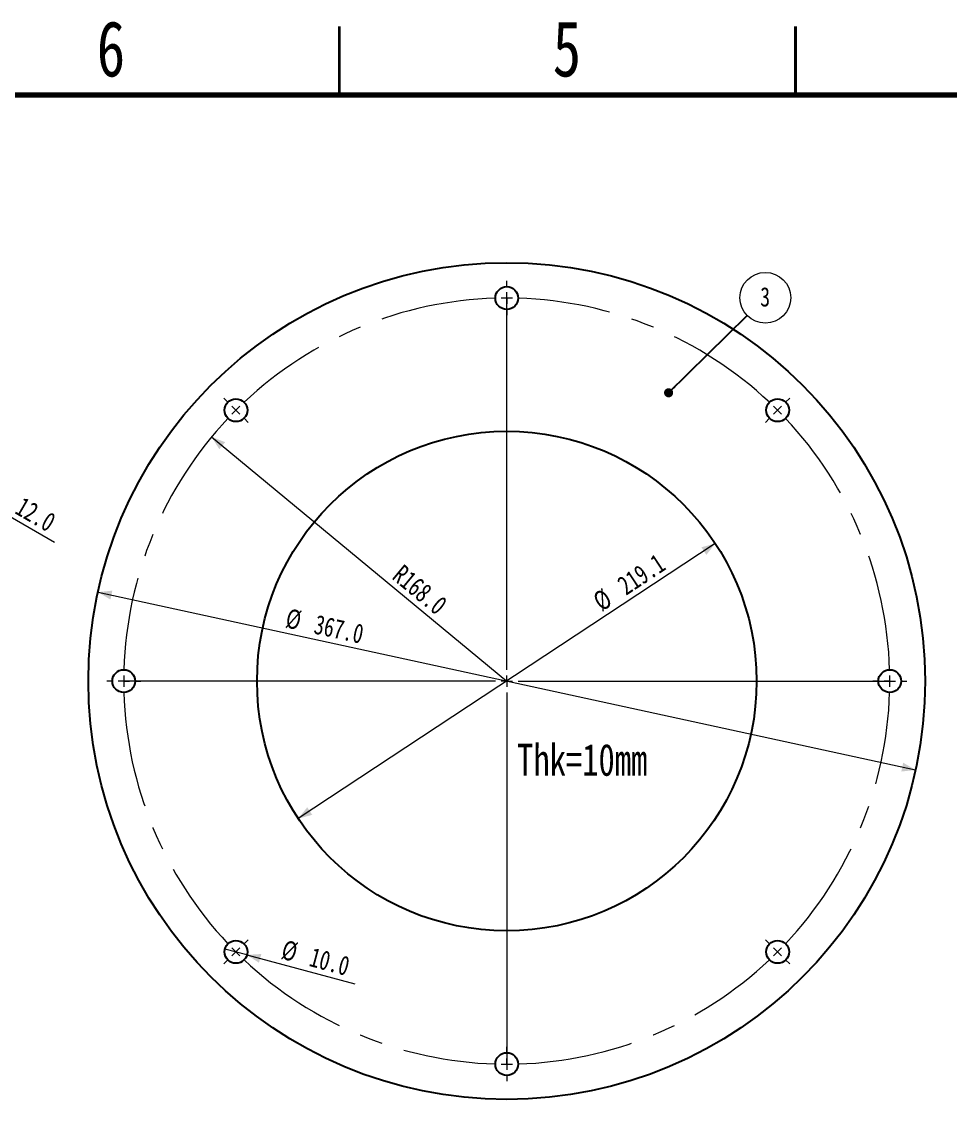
# Paper-space layout 'Sheet13' of a CAD drawing. Header units: millimetres. Extents: x 2 to 418, y 2 to 295.
# Drawn here: x 125.1 to 227, y 176.8 to 295 of the extents above; entities that cross this region are included whole.
import ezdxf

# ---------------------------------------------------------------- set-up
doc = ezdxf.new("R2010")
doc.units = ezdxf.units.MM
doc.linetypes.add('CENTERX2', pattern=[20.32, 12.7, -2.54, 2.54, -2.54])
doc.styles.add('SLDTEXTSTYLE0', font='TXT', dxfattribs={"width": 0.75})
doc.dimstyles.new('SLDDIMSTYLE24', dxfattribs={"dimtxt": 2.116667, "dimasz": 1.5, "dimexe": 0, "dimexo": 0.0625, "dimgap": 0.529167, "dimtad": 1, "dimdec": 1, "dimlfac": 8, "dimrnd": 1e-09, "dimzin": 4, "dimdsep": 46, "dimtxsty": 'SLDTEXTSTYLE0', "dimblk1": 'NONE', "dimsah": 1, "dimcen": 0, "dimadec": 0, "dimazin": 1, "dimtfac": 1, "dimtdec": 0, "dimtmove": 0, "dimatfit": 3, "dimldrblk": 'NONE', "dimfxl": 1, "dimfrac": 2, "dimtolj": 1, "dimtzin": 12, "dimarcsym": 0})
doc.dimstyles.new('SLDDIMSTYLE3', dxfattribs={"dimtxt": 0.18, "dimasz": 1, "dimexe": 0, "dimexo": 0.0625, "dimgap": 0, "dimtad": 0, "dimtih": 1, "dimtoh": 1, "dimdec": 0, "dimrnd": 1e-09, "dimzin": 0, "dimdsep": 46, "dimtxsty": 'Standard', "dimblk1": 'DOT', "dimblk2": 'DOT', "dimsah": 1, "dimcen": 0.09, "dimadec": 0, "dimazin": 0, "dimtfac": 1, "dimtdec": 0, "dimtofl": 0, "dimtmove": 0, "dimatfit": 3, "dimldrblk": 'DOT', "dimfxl": 1, "dimfrac": 2, "dimtolj": 1, "dimtzin": 0, "dimarcsym": 0})
doc.dimstyles.new('SLDDIMSTYLE48', dxfattribs={"dimtxt": 2.116667, "dimasz": 1.5, "dimexe": 0, "dimexo": 0.0625, "dimgap": 0.529167, "dimtad": 1, "dimdec": 1, "dimlfac": 4, "dimrnd": 1e-09, "dimzin": 4, "dimdsep": 46, "dimtxsty": 'SLDTEXTSTYLE0', "dimblk1": 'NONE', "dimsah": 1, "dimcen": 0, "dimadec": 0, "dimazin": 1, "dimtfac": 1, "dimtdec": 0, "dimtmove": 0, "dimatfit": 3, "dimldrblk": 'NONE', "dimfxl": 1, "dimfrac": 2, "dimtolj": 1, "dimtzin": 12, "dimarcsym": 0})
doc.dimstyles.new('SLDDIMSTYLE51', dxfattribs={"dimtxt": 2.116667, "dimasz": 1.5, "dimexe": 0, "dimexo": 0.0625, "dimgap": 0.529167, "dimtad": 1, "dimdec": 1, "dimlfac": 4, "dimrnd": 1e-09, "dimzin": 4, "dimdsep": 46, "dimtxsty": 'SLDTEXTSTYLE0', "dimsah": 1, "dimcen": 0, "dimadec": 0, "dimazin": 1, "dimtfac": 1, "dimtdec": 0, "dimtmove": 0, "dimatfit": 3, "dimfxl": 1, "dimfrac": 2, "dimtolj": 1, "dimtzin": 12, "dimarcsym": 0})
doc.dimstyles.new('SLDDIMSTYLE61', dxfattribs={"dimtxt": 2.116667, "dimasz": 1.5, "dimexe": 0, "dimexo": 0.0625, "dimgap": 0.529167, "dimtad": 1, "dimdec": 1, "dimlfac": 4, "dimrnd": 1e-09, "dimzin": 12, "dimdsep": 46, "dimtxsty": 'SLDTEXTSTYLE0', "dimsah": 1, "dimcen": 0, "dimadec": 0, "dimazin": 3, "dimtfac": 1, "dimtdec": 0, "dimtmove": 0, "dimatfit": 3, "dimfxl": 1, "dimfrac": 2, "dimtolj": 1, "dimtzin": 12, "dimarcsym": 0})
doc.dimstyles.new('SLDDIMSTYLE62', dxfattribs={"dimtxt": 2.116667, "dimasz": 1.5, "dimexe": 0, "dimexo": 0.0625, "dimgap": 0.529167, "dimtad": 1, "dimdec": 1, "dimlfac": 4, "dimrnd": 1e-09, "dimzin": 4, "dimdsep": 46, "dimtxsty": 'SLDTEXTSTYLE0', "dimsah": 1, "dimcen": 0, "dimadec": 0, "dimazin": 1, "dimtfac": 1, "dimtdec": 0, "dimtofl": 0, "dimtmove": 0, "dimatfit": 3, "dimfxl": 1, "dimfrac": 2, "dimtolj": 1, "dimtzin": 12, "dimarcsym": 0})

# ---------------------------------------------------------------- blocks, each defined once
blk = doc.blocks.new('_D_226')
at = {"color": 7, "linetype": 'Continuous', "lineweight": 18}
for q in [(118.55, 243.84), (128.74, 237.95)]:
    blk.add_line((119.85, 243.09), q, dxfattribs=at)
blk.add_solid([(119.85, 243.09), (120.9, 241.9), (121.4, 242.77)], dxfattribs=at)
at = {"color": 7, "linetype": 'Continuous', "lineweight": 18, "char_height": 2.117, "attachment_point": 1, "rotation": 330, "style": 'SLDTEXTSTYLE0'}
for s, insert in [('%%c', (122.57, 244.61)), ('12.0', (125.34, 243.01))]:
    blk.add_mtext(s, dxfattribs=dict(at, insert=insert))
blk = doc.blocks.new('_NONE')
blk = doc.blocks.new('_D_227')
at = {"color": 7, "linetype": 'Continuous', "lineweight": 18}
blk.add_line((201.2, 237.8), (155.48, 207.64), dxfattribs=at)
for points in [[(201.2, 237.8), (199.68, 237.39), (200.23, 236.56)], [(155.48, 207.64), (157.01, 208.05), (156.46, 208.88)]]:
    blk.add_solid(points, dxfattribs=at)
at = {"color": 7, "linetype": 'Continuous', "lineweight": 18, "char_height": 2.117, "attachment_point": 1, "rotation": 33.4141, "style": 'SLDTEXTSTYLE0'}
for s, insert in [('219.1', (190.25, 233.83)), ('%%c', (187.58, 232.07))]:
    blk.add_mtext(s, dxfattribs=dict(at, insert=insert))
blk = doc.blocks.new('_D_228')
at = {"color": 7, "linetype": 'Continuous', "lineweight": 18}
blk.add_line((145.98, 249.49), (178.34, 222.72), dxfattribs=at)
blk.add_solid([(145.98, 249.49), (146.82, 248.15), (147.46, 248.92)], dxfattribs=at)
at = {"color": 7, "linetype": 'Continuous', "lineweight": 18, "insert": (167, 235.63), "char_height": 2.117, "attachment_point": 1, "rotation": 320.3977, "style": 'SLDTEXTSTYLE0'}
blk.add_mtext('R168.0', dxfattribs=at)
blk = doc.blocks.new('_D_229')
at = {"color": 7, "linetype": 'Continuous', "lineweight": 18}
blk.add_line((133.52, 232.47), (223.17, 212.97), dxfattribs=at)
for points in [[(133.52, 232.47), (134.88, 231.66), (135.09, 232.64)], [(223.17, 212.97), (221.81, 213.77), (221.6, 212.8)]]:
    blk.add_solid(points, dxfattribs=at)
at = {"color": 7, "linetype": 'Continuous', "lineweight": 18, "char_height": 2.117, "attachment_point": 1, "rotation": 347.7262, "style": 'SLDTEXTSTYLE0'}
for s, insert in [('%%c', (154.41, 230.71)), ('367.0', (157.53, 230.03))]:
    blk.add_mtext(s, dxfattribs=dict(at, insert=insert))
blk = doc.blocks.new('_D_230')
at = {"color": 7, "linetype": 'Continuous', "lineweight": 18}
for q in [(147.44, 193.34), (161.7, 189.52)]:
    blk.add_line((149.85, 192.7), q, dxfattribs=at)
blk.add_solid([(149.85, 192.7), (151.17, 191.83), (151.43, 192.79)], dxfattribs=at)
at = {"color": 7, "linetype": 'Continuous', "lineweight": 18, "char_height": 2.117, "attachment_point": 1, "rotation": 345, "style": 'SLDTEXTSTYLE0'}
for s, insert in [('%%c', (154.03, 194.37)), ('10.0', (157.11, 193.55))]:
    blk.add_mtext(s, dxfattribs=dict(at, insert=insert))
blk = doc.blocks.new('SW_NOTE_172')
at = {"color": 0, "linetype": 'Continuous', "lineweight": 0}
blk.add_circle((1.98, 1.95), 2.78, dxfattribs=at)
at = {"color": 0, "linetype": 'Continuous', "lineweight": 0, "insert": (1.96, 3.11), "char_height": 2.12, "attachment_point": 2, "style": 'SLDTEXTSTYLE0'}
blk.add_mtext('3', dxfattribs=at)
blk = doc.blocks.new('_DOT')
at = {"color": 0, "linetype": 'ByBlock', "lineweight": -2}
blk.add_line((-0.5, 0), (-1, 0), dxfattribs=at)
at = {"color": 0, "linetype": 'ByBlock', "const_width": 0.5}
blk.add_lwpolyline([(-0.25, 0, 1), (0.25, 0, 1)], format="xyb", close=True, dxfattribs=at)
blk = doc.blocks.new('SW_CENTERMARKSYMBOL_29')
at = {"color": 0, "linetype": 'Continuous', "lineweight": 0}
for p, q in [((-29.7, 13.55), (-29.7, 14.18)), ((-29.7, -28.45), (-29.7, 12.93)), ((-29.7, 12.3), (-29.7, 12.93)), ((-29.7, 12.3), (-29.7, 11.68)), ((-29.7, 11.05), (-29.7, 10.43)), ((-60.28, 0.88), (-60.72, 1.33)), ((0.88, 0.88), (1.33, 1.33)), ((-59.4, 0), (-59.84, 0.44)), ((-59.4, 0), (-58.96, -0.44)), ((0, 0), (-0.44, -0.44)), ((0, 0), (0.44, 0.44)), ((-58.51, -0.88), (-58.07, -1.33)), ((-0.88, -0.88), (-1.33, -1.33)), ((-29.7, -29.7), (-29.7, -29.07)), ((-72.95, -29.7), (-73.57, -29.7)), ((-30.95, -29.7), (-72.32, -29.7)), ((-71.7, -29.7), (-72.32, -29.7)), ((-71.7, -29.7), (-71.07, -29.7)), ((-70.45, -29.7), (-69.82, -29.7)), ((-29.7, -29.7), (-30.32, -29.7)), ((-29.7, -29.7), (-29.7, -30.32)), ((-29.7, -29.7), (-29.07, -29.7)), ((-28.45, -29.7), (12.93, -29.7)), ((11.05, -29.7), (10.43, -29.7)), ((12.3, -29.7), (11.68, -29.7)), ((12.3, -29.7), (12.93, -29.7)), ((13.55, -29.7), (14.18, -29.7)), ((-29.7, -30.95), (-29.7, -72.32)), ((-59.4, -59.4), (-58.96, -58.96)), ((-58.51, -58.51), (-58.07, -58.07)), ((-0.88, -58.51), (-1.33, -58.07)), ((0, -59.4), (-0.44, -58.96)), ((-59.4, -59.4), (-59.84, -59.84)), ((0, -59.4), (0.44, -59.84)), ((-60.28, -60.28), (-60.72, -60.72)), ((0.88, -60.28), (1.33, -60.72)), ((-29.7, -70.45), (-29.7, -69.82)), ((-29.7, -71.7), (-29.7, -71.07)), ((-29.7, -71.7), (-29.7, -72.32)), ((-29.7, -72.95), (-29.7, -73.57))]:
    blk.add_line(p, q, dxfattribs=at)
at = {"color": 0, "linetype": 'CENTERX2', "lineweight": 0}
for start, end in [(91.7052, 133.2948), (46.7052, 88.2948), (136.7052, 178.2948), (1.7052, 43.2948), (181.7052, 223.2948), (316.7052, 358.2948), (226.7052, 268.2948), (271.7052, 313.2948)]:
    blk.add_arc((-29.7, -29.7), 42, start, end, dxfattribs=at)
at = {"color": 0, "linetype": 'Continuous', "lineweight": 0}
for start, end in [(90, 90.8526), (89.1474, 90), (135, 135.8526), (134.1474, 135), (45, 45.8526), (44.1474, 45), (179.1474, 180), (0, 0.8526), (180, 180.8526), (359.1474, 0), (224.1474, 225), (315, 315.8526), (225, 225.8526), (314.1474, 315), (269.1474, 270), (270, 270.8526)]:
    blk.add_arc((-29.7, -29.7), 42, start, end, dxfattribs=at)

psp = doc.layouts.new('Sheet13')

# ---------------------------------------------------------------- linework, layer by layer
at = {"color": 7, "linetype": 'Continuous', "lineweight": 35}
for p, q in [((160, 287), (160, 294.5)), ((210, 294.5), (210, 287)), ((210, 287), (210, 294.5))]:
    psp.add_line(p, q, dxfattribs=at)
at = {"color": 7, "linetype": 'Continuous', "lineweight": 70}
psp.add_line((10, 287), (410, 287), dxfattribs=at)
at = {"color": 7, "linetype": 'Continuous', "lineweight": 25}
for centre, radius in [((178.342949, 222.719207), 45.875), ((178.342949, 264.719207), 1.25), ((148.644464, 252.417692), 1.25), ((208.041434, 252.417692), 1.25), ((178.342949, 222.719207), 27.3875), ((136.342949, 222.719207), 1.25), ((220.342949, 222.719207), 1.25), ((148.644464, 193.020722), 1.25), ((208.041434, 193.020722), 1.25), ((178.342949, 180.719207), 1.25)]:
    psp.add_circle(centre, radius, dxfattribs=at)

# ---------------------------------------------------------------- block references
at = {"color": 7, "linetype": 'Continuous', "lineweight": 0}
for name, p in [('SW_NOTE_172', (204.714726, 262.803949)), ('SW_CENTERMARKSYMBOL_29', (208.041434, 252.417692))]:
    psp.add_blockref(name, p, dxfattribs=at)

# ---------------------------------------------------------------- texts
at = {"color": 7, "linetype": 'Continuous', "lineweight": 0, "style": 'SLDTEXTSTYLE0'}
for s, insert, char_height, attachment_point in [('6', (134.938617, 295.11369), 6.096, 2), ('5', (184.938617, 295.11369), 6.096, 2), ('Thk=10mm', (179.472343, 215.839017), 3.5, 1)]:
    psp.add_mtext(s, dxfattribs=dict(at, insert=insert, char_height=char_height, attachment_point=attachment_point))

# ---------------------------------------------------------------- dimensions: what is measured, and where the dimension line sits
at = {"color": 7, "linetype": 'Continuous', "lineweight": 18}
dim = psp.add_radius_dim(center=(178.342949, 222.719207), mpoint=(145.98246, 249.492305), dimstyle='SLDDIMSTYLE62', dxfattribs=at)
dim.commit()
dim.dimension.update_dxf_attribs({"geometry": '_D_228', "text_midpoint": (168.555598, 230.816684), "dimtype": 164})
for p1, p2, dimstyle, picture, middle in [((118.551807, 243.835038), (119.850845, 243.085038), 'SLDDIMSTYLE24', '_D_226', (125.163361, 240.017872)), ((201.203639, 237.801118), (155.48226, 207.637296), 'SLDDIMSTYLE61', '_D_227', (193.416142, 232.663467)), ((133.516527, 232.471515), (223.169371, 212.966899), 'SLDDIMSTYLE51', '_D_229', (158.753441, 226.981057)), ((147.437057, 193.344246), (149.851872, 192.697199), 'SLDDIMSTYLE48', '_D_230', (157.663735, 190.604029))]:
    dim = psp.add_diameter_dim_2p(p1=p1, p2=p2, dimstyle=dimstyle, dxfattribs=at)
    dim.commit()
    dim.dimension.update_dxf_attribs({"geometry": picture, "text_midpoint": middle, "dimtype": 163})

# ---------------------------------------------------------------- leaders
at = {"color": 7, "linetype": 'Continuous', "lineweight": 0}
psp.add_leader([(196.087138, 254.331892), (204.714726, 262.803949)], dimstyle='SLDDIMSTYLE3', dxfattribs=at)

doc.saveas('drawing.dxf')
